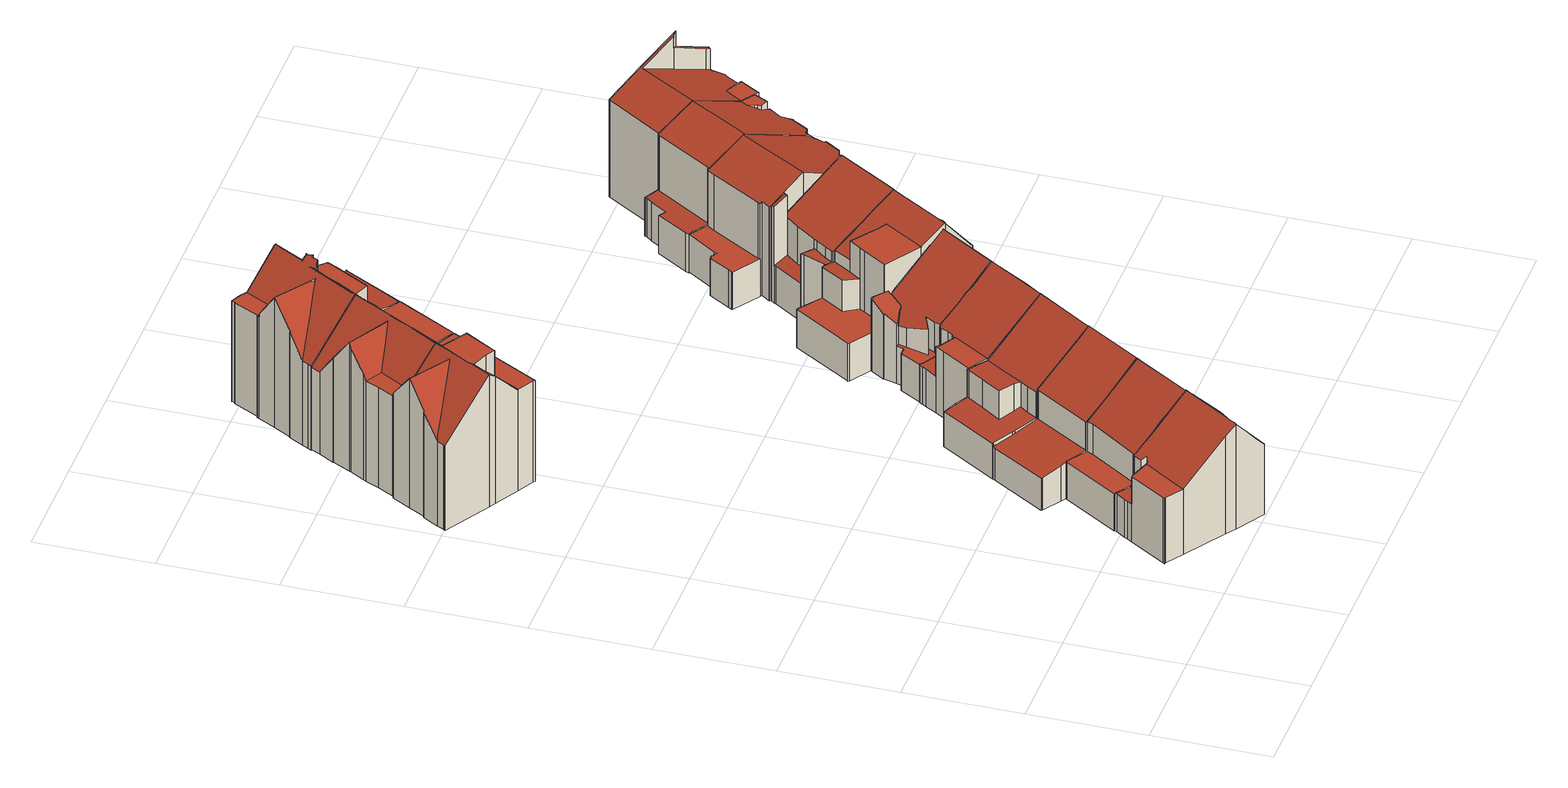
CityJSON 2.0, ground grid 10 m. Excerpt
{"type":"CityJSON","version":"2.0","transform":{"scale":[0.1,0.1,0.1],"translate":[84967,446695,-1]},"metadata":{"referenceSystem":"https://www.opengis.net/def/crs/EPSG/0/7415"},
"CityObjects":{
"building1":{"type":"Building","attributes":{"dak_type":"slanted","data_area":52.44,"data_coverage":0.904,"geconstateerd":false,"gid":18956777,"h_dak_50p":8.16,"h_dak_70p":8.64,"h_dak_max":9.79,"h_dak_min":3.31,"h_maaiveld":-0.117,"kas_warenhuis":false,"lod11_replace":false,"ondergronds_type":"above ground","oorspronkelijkbouwjaar":1928,"pw_actueel":"yes","pw_bron":"ahn3","reconstructie_methode":"tudelft3d-geoflow","reconstruction_skipped":false,"rmse_lod12":1.77,"rmse_lod13":2.21,"rmse_lod22":0.237,"rn":1,"status":"Pand in gebruik","t_run":160.13,"val3dity_codes_lod12":"[]","val3dity_codes_lod13":"[]","val3dity_codes_lod22":"[]"},"children":["building1-1"]},
"building1-1":{"type":"BuildingPart","parents":["building1"],"geometry":[{"type":"Solid","lod":"2.2","boundaries":[[[[0,1,2,3,4,5,6,7,8,9,10,11,12,13,14,15,16,17,18,19,20,21,22,23,24,25]],[[26,17,16,27]],[[28,9,8,29]],[[30,23,22,31]],[[27,16,15,32]],[[33,14,13,34]],[[35,36,25,24,37]],[[38,19,18,39]],[[31,22,21,40]],[[41,7,6,42]],[[43,4,3,44]],[[40,21,20,45]],[[46,5,4,43]],[[47,46,48,49]],[[49,48,50,51]],[[45,20,19,38]],[[42,6,5,46,47]],[[52,11,10,53]],[[34,13,12,54]],[[32,15,14,33]],[[54,12,11,52]],[[53,10,9,28]],[[29,8,7,41]],[[55,0,25,36]],[[37,24,23,30]],[[56,1,0,55]],[[44,3,2,57]],[[39,18,17,26]],[[57,2,1,56]],[[58,59,60,61]],[[62,63,36,35]],[[64,65,63,62]],[[61,60,65,64]],[[51,50,59,58]],[[66,67,68,69,38,39,26,27,32,33,34,54,52,53,28,70]],[[44,57,56,55,36,63,65,60,59,50,48,46,43]],[[64,62,35,37,30,31,40,71,72,73,61]],[[61,73,72,71,40,45,38,69,68,67,66,70,28,29,41,42,47,49,51,58]]]],"semantics":{"surfaces":[{"type":"GroundSurface"},{"type":"WallSurface","on_footprint_edge":true},{"type":"WallSurface","on_footprint_edge":false},{"type":"RoofSurface"}],"values":[[0,1,1,1,1,1,1,1,1,1,1,1,1,2,2,1,1,1,1,1,1,1,1,1,1,1,1,1,1,2,2,2,2,2,3,3,3,3]]}}]},
"building2":{"type":"Building","attributes":{"dak_type":"slanted","data_area":53,"data_coverage":0.922,"geconstateerd":false,"gid":11190670,"h_dak_50p":7.92,"h_dak_70p":8.6,"h_dak_max":9.78,"h_dak_min":3.34,"h_maaiveld":-0.076,"kas_warenhuis":false,"lod11_replace":false,"ondergronds_type":"above ground","oorspronkelijkbouwjaar":1928,"pw_actueel":"yes","pw_bron":"ahn3","reconstructie_methode":"tudelft3d-geoflow","reconstruction_skipped":false,"rmse_lod12":2.36,"rmse_lod13":1.19,"rmse_lod22":0.164,"rn":1,"status":"Pand in gebruik","t_run":134.42,"val3dity_codes_lod12":"[]","val3dity_codes_lod13":"[]","val3dity_codes_lod22":"[]"},"children":["building2-1"]},
"building2-1":{"type":"BuildingPart","parents":["building2"],"geometry":[{"type":"Solid","lod":"2.2","boundaries":[[[[74,75,76,77,11,10,78,79,80,81,82,5,83,3,84,85,86,87,88,89,90,91,92,93,94,95,96,97,98]],[[99,84,3,44]],[[44,3,83,100]],[[101,85,84,99]],[[102,86,85,101]],[[103,74,98,104]],[[105,94,93,106]],[[107,108,109,110]],[[100,83,5,111]],[[110,109,112,113]],[[113,112,111,47]],[[114,96,95,115]],[[116,75,74,103]],[[104,98,97,117]],[[118,91,90,119]],[[106,93,92,120]],[[121,87,86,102]],[[122,121,108,107]],[[123,80,79,124]],[[125,89,88,126]],[[126,88,87,121,122]],[[119,90,89,125]],[[120,92,91,118]],[[127,82,81,128]],[[128,81,80,123]],[[47,111,5,82,127]],[[115,95,94,105]],[[129,78,10,53]],[[52,11,77,130]],[[53,10,11,52]],[[130,77,76,131]],[[124,79,78,129]],[[117,97,96,114]],[[131,76,75,116]],[[109,108,121,102,101,99,44,100,111,112]],[[128,123,124,132,133,134,125,126,122,107,110,113,47,127]],[[130,131,116,103,104,117,114,115,105,106,120,118,119,125,134,133,132,124,129,53,52]]]],"semantics":{"surfaces":[{"type":"GroundSurface"},{"type":"WallSurface","on_footprint_edge":true},{"type":"WallSurface","on_footprint_edge":false},{"type":"RoofSurface"}],"values":[[0,1,1,1,1,1,1,2,1,2,2,1,1,1,1,1,1,2,1,1,1,1,1,1,1,1,1,1,1,1,1,1,1,1,3,3,3]]}}]},
"building3":{"type":"Building","attributes":{"dak_type":"slanted","data_area":65.05,"data_coverage":0.918,"geconstateerd":false,"gid":18956887,"h_dak_50p":10.63,"h_dak_70p":11.48,"h_dak_max":12.27,"h_dak_min":7.71,"h_maaiveld":-0.167,"kas_warenhuis":false,"lod11_replace":false,"ondergronds_type":"above ground","oorspronkelijkbouwjaar":1922,"pw_actueel":"yes","pw_bron":"ahn3","reconstructie_methode":"tudelft3d-geoflow","reconstruction_skipped":false,"rmse_lod12":1.44,"rmse_lod13":1.67,"rmse_lod22":0.0555,"rn":1,"status":"Pand in gebruik","t_run":146.46,"val3dity_codes_lod12":"[]","val3dity_codes_lod13":"[]","val3dity_codes_lod22":"[]"},"children":["building3-1"]},
"building3-1":{"type":"BuildingPart","parents":["building3"],"geometry":[{"type":"Solid","lod":"2.2","boundaries":[[[[135,136,137,138,139,140,141,142,143,144,145,146,147,148,149,150,151,152,153,154,155,156,157,158]],[[159,151,150,160]],[[161,153,152,162]],[[163,155,154,164]],[[165,156,155,163]],[[166,157,156,165]],[[167,142,141,168]],[[169,139,138,170]],[[162,152,151,159]],[[171,158,157,166]],[[172,137,136,173]],[[160,150,149,174]],[[175,176,177,178]],[[174,149,148,179]],[[180,135,158,171]],[[181,182,183,184]],[[185,186,187,188]],[[189,190,182,181]],[[164,154,153,161]],[[178,177,190,189]],[[188,187,176,175]],[[170,138,137,172]],[[191,140,139,169]],[[168,141,140,191]],[[192,193,194]],[[195,147,146,196]],[[196,146,145,197]],[[197,145,144,198]],[[199,143,142,167]],[[184,183,194]],[[186,185,200]],[[201,202,200]],[[203,204,193,192]],[[205,206,204,203]],[[202,201,206,205]],[[179,148,147,195]],[[198,144,143,199]],[[173,136,135,180]],[[166,165,163,164,207,208,209,210]],[[168,191,169,170,172,184,194,193,167]],[[173,180,171,166,210,209,211]],[[212,185,188,175,178,189,181,184,172,173,211,209,208,207,164,161,162,159,160]],[[200,185,212,160,174,179,213,206,201]],[[202,205,203,192,194,183,182,190,177,176,187,186,200]],[[196,197,198,199,167,193,204,206,213,179,195]]]],"semantics":{"surfaces":[{"type":"GroundSurface"},{"type":"WallSurface","on_footprint_edge":true},{"type":"WallSurface","on_footprint_edge":false},{"type":"RoofSurface"}],"values":[[0,1,1,1,1,1,1,1,1,1,1,1,2,1,1,2,2,2,1,2,2,1,1,1,2,1,1,1,1,2,2,2,2,2,2,1,1,1,3,3,3,3,3,3,3]]}}]},
"building4":{"type":"Building","attributes":{"dak_type":"slanted","data_area":66.79,"data_coverage":0.934,"geconstateerd":false,"gid":18956769,"h_dak_50p":7.12,"h_dak_70p":8.33,"h_dak_max":9.79,"h_dak_min":2.81,"h_maaiveld":-0.09,"kas_warenhuis":false,"lod11_replace":false,"ondergronds_type":"above ground","oorspronkelijkbouwjaar":1928,"pw_actueel":"yes","pw_bron":"ahn3","reconstructie_methode":"tudelft3d-geoflow","reconstruction_skipped":false,"rmse_lod12":3.09,"rmse_lod13":1.06,"rmse_lod22":0.291,"rn":1,"status":"Pand in gebruik","t_run":106.22,"val3dity_codes_lod12":"[]","val3dity_codes_lod13":"[]","val3dity_codes_lod22":"[]"},"children":["building4-1"]},
"building4-1":{"type":"BuildingPart","parents":["building4"],"geometry":[{"type":"Solid","lod":"2.2","boundaries":[[[[214,215,216,217,91,218,219,220,221,222,223,224,225,226,227,228,229,230,231,232,233,234,235,236,237,238,239]],[[240,241,242,243]],[[241,229,228,244]],[[245,246,220,219,247]],[[248,227,226,249]],[[250,216,215,251]],[[252,239,238,253]],[[253,238,237,254]],[[255,232,231,256]],[[257,217,216,250]],[[251,215,214,258]],[[259,260,246,245]],[[261,221,220,246]],[[262,235,234,263]],[[264,236,235,262]],[[265,223,222,266]],[[247,219,218,267]],[[267,218,91,118]],[[118,91,217,257]],[[243,242,260,259]],[[254,237,236,264]],[[258,214,239,252]],[[249,226,225,268]],[[269,233,232,255]],[[266,222,221,261]],[[256,231,230,270]],[[270,230,229,241,240]],[[271,224,223,265]],[[268,225,224,271]],[[244,228,227,248]],[[263,234,233,269]],[[255,256,270,240,243,259,245,247,272,269]],[[268,271,265,266,261,246,260,242,241,244,248,249]],[[258,252,253,254,264,262,263,269,272,247,267,118,257,250,251]]]],"semantics":{"surfaces":[{"type":"GroundSurface"},{"type":"WallSurface","on_footprint_edge":false},{"type":"WallSurface","on_footprint_edge":true},{"type":"RoofSurface"}],"values":[[0,1,2,2,2,2,2,2,2,2,2,1,2,2,2,2,2,2,2,1,2,2,2,2,2,2,2,2,2,2,2,3,3,3]]}}]},
"building5":{"type":"Building","attributes":{"dak_type":"slanted","data_area":63.47,"data_coverage":0.895,"geconstateerd":false,"gid":18956907,"h_dak_50p":10.23,"h_dak_70p":11.06,"h_dak_max":12.27,"h_dak_min":3.13,"h_maaiveld":-0.135,"kas_warenhuis":false,"lod11_replace":false,"ondergronds_type":"above ground","oorspronkelijkbouwjaar":1923,"pw_actueel":"yes","pw_bron":"ahn3","reconstructie_methode":"tudelft3d-geoflow","reconstruction_skipped":false,"rmse_lod12":1.59,"rmse_lod13":1.66,"rmse_lod22":0.719,"rn":1,"status":"Pand in gebruik","t_run":120.87,"val3dity_codes_lod12":"[]","val3dity_codes_lod13":"[]","val3dity_codes_lod22":"[]"},"children":["building5-1"]},
"building5-1":{"type":"BuildingPart","parents":["building5"],"geometry":[{"type":"Solid","lod":"2.2","boundaries":[[[[273,274,275,276,277,278,279,280,281,282,283,284,285,286,287,288,289,290,291,292,293,294,295,296,297,298]],[[299,289,288,300]],[[301,283,282,191]],[[302,279,278,303]],[[303,278,277,304]],[[305,296,295,306]],[[307,298,297,308]],[[309,281,280,198]],[[198,280,279,302]],[[310,275,274,311]],[[308,297,296,305]],[[312,293,292,313]],[[300,288,287,314]],[[315,284,283,301]],[[172,285,284,315]],[[191,282,281,309]],[[316,273,298,307]],[[317,286,285,172]],[[314,287,286,317]],[[304,277,276,318]],[[319,291,290,320]],[[313,292,291,319]],[[318,276,275,310]],[[306,295,294,321]],[[311,274,273,316]],[[320,290,289,299]],[[321,294,293,312]],[[322,319,320,299,300,314,317,323,324]],[[325,326,172,315,301,191,309,327,328,310,311,329,330,331]],[[316,307,308,332,333,334,324,323,317,172,326,325,331,330,329,311]],[[310,328,327,309,198,302,303,304,318]],[[333,332,308,305,306,321,335,336,334]],[[321,312,313,319,322,324,334,336,335]]]],"semantics":{"surfaces":[{"type":"GroundSurface"},{"type":"WallSurface","on_footprint_edge":true},{"type":"RoofSurface"}],"values":[[0,1,1,1,1,1,1,1,1,1,1,1,1,1,1,1,1,1,1,1,1,1,1,1,1,1,1,2,2,2,2,2,2]]}}]},
"building6":{"type":"Building","attributes":{"dak_type":"slanted","data_area":66.51,"data_coverage":0.928,"geconstateerd":false,"gid":11190669,"h_dak_50p":7.32,"h_dak_70p":8.49,"h_dak_max":9.82,"h_dak_min":3.05,"h_maaiveld":-0.109,"kas_warenhuis":false,"lod11_replace":false,"ondergronds_type":"above ground","oorspronkelijkbouwjaar":1928,"pw_actueel":"yes","pw_bron":"ahn3","reconstructie_methode":"tudelft3d-geoflow","reconstruction_skipped":false,"rmse_lod12":2.45,"rmse_lod13":1.28,"rmse_lod22":0.174,"rn":1,"status":"Pand in gebruik","t_run":154.19,"val3dity_codes_lod12":"[]","val3dity_codes_lod13":"[]","val3dity_codes_lod22":"[]"},"children":["building6-1"]},
"building6-1":{"type":"BuildingPart","parents":["building6"],"geometry":[{"type":"Solid","lod":"2.2","boundaries":[[[[337,338,339,340,341,342,343,344,345,346,347,348,349,235,233,350,351,352,353,354,228,227,355,356,357,358]],[[359,338,337,360]],[[360,337,358,361]],[[362,358,357,363]],[[364,365,352,351,366]],[[367,368,369,370]],[[371,354,353,372]],[[373,374,375,376]],[[370,369,365,364]],[[366,351,350,377]],[[378,349,348,379]],[[262,235,349,378]],[[372,353,352,365]],[[380,227,228,381]],[[381,228,354,371]],[[382,356,355,383]],[[363,357,356,382]],[[269,233,235,262]],[[384,342,341,385]],[[386,340,339,387]],[[377,350,233,269]],[[388,347,346,389]],[[390,345,344,391]],[[392,342,384]],[[385,341,340,386]],[[393,394,395,396]],[[361,362,394,393]],[[358,362,361]],[[376,375,397,398]],[[383,355,227,380]],[[399,343,342,392]],[[391,344,343,399]],[[398,397,368,367]],[[396,395,374,373]],[[379,348,347,388]],[[389,346,345,390]],[[387,339,338,359]],[[365,369,368,397,375,374,395,394,362,363,382,383,380,381,371,372]],[[269,400,401,387,359,402,398,367,370,364,366,377]],[[390,391,399,392,384,385,386,387,401,400,269,262,378,379,388,389]],[[402,359,360,361,393,396,373,376,398]]]],"semantics":{"surfaces":[{"type":"GroundSurface"},{"type":"WallSurface","on_footprint_edge":true},{"type":"WallSurface","on_footprint_edge":false},{"type":"RoofSurface"}],"values":[[0,1,1,1,1,2,1,2,2,1,1,1,1,1,1,1,1,1,1,1,1,1,1,1,1,2,2,1,2,1,1,1,2,2,1,1,1,3,3,3,3]]}}]},
"building7":{"type":"Building","attributes":{"dak_type":"slanted","data_area":60.75,"data_coverage":0.859,"geconstateerd":false,"gid":18956901,"h_dak_50p":10.43,"h_dak_70p":11.35,"h_dak_max":12.82,"h_dak_min":7.68,"h_maaiveld":-0.184,"kas_warenhuis":false,"lod11_replace":false,"ondergronds_type":"above ground","oorspronkelijkbouwjaar":1922,"pw_actueel":"yes","pw_bron":"ahn3","reconstructie_methode":"tudelft3d-geoflow","reconstruction_skipped":false,"rmse_lod12":1.37,"rmse_lod13":1.61,"rmse_lod22":0.09,"rn":1,"status":"Pand in gebruik","t_run":126.03,"val3dity_codes_lod12":"[]","val3dity_codes_lod13":"[]","val3dity_codes_lod22":"[]"},"children":["building7-1"]},
"building7-1":{"type":"BuildingPart","parents":["building7"],"geometry":[{"type":"Solid","lod":"2.2","boundaries":[[[[403,404,405,406,407,408,409,410,411,412,413,414,415,416,417,418,419,420,421,422,423,424,425,426,427,428,429,430,431,432,433,434]],[[435,412,411,436]],[[437,427,426,438]],[[439,440,416,415,441]],[[442,431,430,443]],[[444,429,428,445]],[[446,447,448,449]],[[450,433,432,451]],[[452,453,454,455]],[[445,428,427,437,456]],[[457,413,412,435]],[[458,423,422,304]],[[459,460,461,462]],[[463,425,424,464]],[[456,437,453,452]],[[464,424,423,458]],[[465,466,467,468]],[[469,470,460,459]],[[436,411,410,471]],[[438,426,425,463]],[[472,473,474,475]],[[473,472,476]],[[455,454,447,446]],[[449,448,477,478]],[[479,480,481,482]],[[441,415,414,483]],[[468,467,462,484]],[[484,462,461,485,486]],[[475,474,470,469]],[[487,417,416,440]],[[443,430,429,444]],[[451,432,431,442]],[[478,477,480,479]],[[482,481,466,465]],[[488,489,434,433,450]],[[486,485,440,439]],[[490,418,417,487]],[[491,419,418,490]],[[492,420,419,491]],[[304,422,421,493]],[[493,421,420,492]],[[494,495,496]],[[495,494,497]],[[498,405,404,499]],[[500,408,407,501]],[[501,407,406,502]],[[502,406,405,498]],[[471,410,409,503]],[[503,409,408,500]],[[504,505,489,488]],[[506,403,434,489]],[[507,508,509]],[[508,507,505,504]],[[499,404,403,506]],[[483,414,413,457]],[[459,462,467,466,481,480,477,448,447,454,453,437,438,510,476,472,475,469]],[[511,450,451,442,443,512,497,494]],[[513,514,490,487,440,485,461,460,470,474,473,476,510,438,463,464,515,516,517]],[[458,304,493,492,491,490,514,513,517,516,515,464]],[[518,519,496,495,497,512,443,444,445,456,452,455,446,449,478,479,482,465,468,484,486,439,441,483,457,435,436,471,520,521]],[[521,520,471,503,500,501,502,498,499,506,489,505,507,509,518]],[[496,519,518,509,508,504,488,450,511,494]]]],"semantics":{"surfaces":[{"type":"GroundSurface"},{"type":"WallSurface","on_footprint_edge":true},{"type":"WallSurface","on_footprint_edge":false},{"type":"RoofSurface"}],"values":[[0,1,1,1,1,1,2,1,2,1,1,1,2,1,2,1,2,2,1,1,2,2,2,2,2,1,2,2,2,1,1,1,2,2,1,2,1,1,1,1,1,2,2,1,1,1,1,1,1,2,1,2,2,1,1,3,3,3,3,3,3,3]]}}]},
"building8":{"type":"Building","attributes":{"dak_type":"slanted","data_area":52.73,"data_coverage":0.909,"geconstateerd":false,"gid":18956778,"h_dak_50p":7.9,"h_dak_70p":8.57,"h_dak_max":9.8,"h_dak_min":3.25,"h_maaiveld":-0.109,"kas_warenhuis":false,"lod11_replace":false,"ondergronds_type":"above ground","oorspronkelijkbouwjaar":1928,"pw_actueel":"yes","pw_bron":"ahn3","reconstructie_methode":"tudelft3d-geoflow","reconstruction_skipped":false,"rmse_lod12":1.73,"rmse_lod13":2.14,"rmse_lod22":0.161,"rn":1,"status":"Pand in gebruik","t_run":152.31,"val3dity_codes_lod12":"[]","val3dity_codes_lod13":"[]","val3dity_codes_lod22":"[]"},"children":["building8-1"]},
"building8-1":{"type":"BuildingPart","parents":["building8"],"geometry":[{"type":"Solid","lod":"2.2","boundaries":[[[[522,523,341,339,524,525,526,337,527,528,529,530,531,532,533,534,535,536,537,538,539,540,541,542,543,544,545,546]],[[547,530,529,548]],[[549,542,541,550]],[[551,531,530,547]],[[552,532,531,551]],[[385,341,523,553]],[[554,534,533,555,556]],[[557,539,538,558]],[[555,533,532,552]],[[559,560,561,562]],[[562,561,563,564]],[[565,545,544,566]],[[567,543,542,549]],[[566,544,543,567]],[[387,339,341,385]],[[360,337,526,568]],[[569,525,524,570]],[[571,527,337,360]],[[548,529,528,572]],[[553,523,522,573]],[[573,522,546,574]],[[574,546,545,565]],[[575,576,572,577]],[[564,563,578,579]],[[556,555,560,559]],[[580,535,534,554]],[[577,572,528,527,571]],[[581,579,578,582,583]],[[568,526,525,569]],[[583,584,579,581]],[[584,583,585]],[[583,582,576,575]],[[586,537,536,587]],[[558,538,537,586]],[[587,536,535,580]],[[550,541,540,588]],[[588,540,539,557]],[[570,524,339,387]],[[581,583,575,577,571,360,568,569,585,583]],[[576,582,578,563,561,560,555,552,551,547,548,572]],[[588,557,558,589,590,591,592,387,385,553,573,574,565,566,567,549,550]],[[387,592,591,590,589,558,586,587,580,554,556,559,562,564,579,584,585,569,570]]]],"semantics":{"surfaces":[{"type":"GroundSurface"},{"type":"WallSurface","on_footprint_edge":true},{"type":"WallSurface","on_footprint_edge":false},{"type":"RoofSurface"}],"values":[[0,1,1,1,1,1,1,1,1,2,2,1,1,1,1,1,1,1,1,1,1,1,2,2,2,1,1,2,1,2,2,2,1,1,1,1,1,1,3,3,3,3]]}}]},
"building9":{"type":"Building","attributes":{"dak_type":"slanted","data_area":49.04,"data_coverage":0.855,"geconstateerd":false,"gid":18956761,"h_dak_50p":8.15,"h_dak_70p":8.66,"h_dak_max":9.9,"h_dak_min":3.27,"h_maaiveld":-0.104,"kas_warenhuis":false,"lod11_replace":false,"ondergronds_type":"above ground","oorspronkelijkbouwjaar":1928,"pw_actueel":"yes","pw_bron":"ahn3","reconstructie_methode":"tudelft3d-geoflow","reconstruction_skipped":false,"rmse_lod12":1.69,"rmse_lod13":1.22,"rmse_lod22":0.249,"rn":1,"status":"Pand in gebruik","t_run":110.02,"val3dity_codes_lod12":"[]","val3dity_codes_lod13":"[]","val3dity_codes_lod22":"[]"},"children":["building9-1"]},
"building9-1":{"type":"BuildingPart","parents":["building9"],"geometry":[{"type":"Solid","lod":"2.2","boundaries":[[[[593,594,595,596,597,598,599,600,601,602,603,604,541,539,538,536,605,606,607,608,609,610,532,611,612,613,614,615,616,617,618,619]],[[620,541,604,621]],[[622,623,624]],[[625,601,600,626]],[[626,600,599,627]],[[628,619,618,629]],[[630,593,619,628]],[[629,618,631]],[[632,602,601,625]],[[633,617,616,634]],[[621,604,603,635]],[[635,603,602,632]],[[631,618,617,633]],[[636,637,638,639]],[[640,598,597,641]],[[627,599,598,640]],[[641,597,596,642]],[[643,611,532,552]],[[644,612,611,643]],[[557,539,541,620]],[[645,536,538,558]],[[552,532,610,646]],[[647,648,649,650]],[[648,651,652,653]],[[654,655,607,606,656]],[[657,658,651,648,647]],[[558,538,539,557]],[[650,649,623,622]],[[659,660,661]],[[646,610,609,662]],[[663,613,612,644]],[[658,614,613,663]],[[664,615,614,658,657]],[[665,605,536,645]],[[662,609,608,666]],[[667,668,655,654]],[[666,608,607,655]],[[656,606,605,665]],[[642,596,595,669]],[[670,671,672,673]],[[653,652,671,670]],[[634,616,615,664]],[[673,672,668,667]],[[660,659,674,675]],[[675,674,637,636]],[[639,638,594,593,630]],[[669,595,594,638]],[[676,558,557,620,621,635,632,625,626,627,640,641]],[[660,675,636,639,630,628,629,631,633,634,664,657,647,650,622,624,661]],[[672,671,652,651,658,663,644,643,552,646,662,666,655,668]],[[637,674,659,661,624,623,649,648,653,670,673,667,654,656,665,645,558,676,641,642,669,638]]]],"semantics":{"surfaces":[{"type":"GroundSurface"},{"type":"WallSurface","on_footprint_edge":true},{"type":"WallSurface","on_footprint_edge":false},{"type":"RoofSurface"}],"values":[[0,1,2,1,1,1,1,1,1,1,1,1,1,2,1,1,1,1,1,1,1,1,2,2,1,2,1,2,2,1,1,1,1,1,1,2,1,1,1,2,2,1,2,2,2,1,1,3,3,3,3]]}}]},
"building10":{"type":"Building","attributes":{"dak_type":"slanted","data_area":70.76,"data_coverage":0.917,"geconstateerd":false,"gid":11190667,"h_dak_50p":8.72,"h_dak_70p":9.11,"h_dak_max":10.37,"h_dak_min":3.14,"h_maaiveld":-0.103,"kas_warenhuis":false,"lod11_replace":false,"ondergronds_type":"above ground","oorspronkelijkbouwjaar":1929,"pw_actueel":"yes","pw_bron":"ahn3","reconstructie_methode":"tudelft3d-geoflow","reconstruction_skipped":false,"rmse_lod12":2.74,"rmse_lod13":1.21,"rmse_lod22":0.404,"rn":1,"status":"Pand in gebruik","t_run":144.03,"val3dity_codes_lod12":"[]","val3dity_codes_lod13":"[]","val3dity_codes_lod22":"[]"},"children":["building10-1"]},
"building10-1":{"type":"BuildingPart","parents":["building10"],"geometry":[{"type":"Solid","lod":"2.2","boundaries":[[[[677,678,679,680,681,682,683,684,685,686,687,688,689,690,691,692,693,694,695,696,599,697,698,699,700,593,619,701,702,703,704,705]],[[706,701,619,707]],[[708,679,678,709]],[[710,677,705,711]],[[712,699,698,713]],[[714,689,688,715]],[[707,619,593,716]],[[717,708,718,719]],[[720,690,689,714]],[[721,691,690,720]],[[722,723,700,699,712]],[[724,696,695,725]],[[726,682,681,727]],[[728,680,679,708,717]],[[729,704,703,730]],[[730,703,702,731]],[[731,702,701,706]],[[716,593,700,723]],[[732,733,723,722]],[[734,735,733,732]],[[736,599,696,724]],[[713,698,697,737]],[[738,684,683,739]],[[740,694,693,741]],[[711,705,704,729]],[[742,687,686,743]],[[725,695,694,740]],[[744,692,691,721]],[[741,693,692,744]],[[745,746,747,748]],[[749,750,751,748,752]],[[727,681,680,728]],[[752,748,747,735,734]],[[739,683,682,726]],[[743,686,685,753]],[[753,685,684,738]],[[737,697,599,736]],[[754,755,756,757]],[[757,756,750,749]],[[719,718,751,750]],[[755,754,758]],[[709,678,677,710,759]],[[759,710,746,745]],[[715,688,687,742]],[[732,722,712,760,761,758,754,757,749,752,734]],[[747,746,710,711,729,730,731,706,707,716,723,733,735]],[[750,756,755,758,761,760,712,713,762,763,764,765,739,726,727,728,717,719]],[[759,745,748,751,718,708,709]],[[715,742,743,753,738,739,765,764,763,762,713,737,736,724,725,740,741,744,721,720,714]]]],"semantics":{"surfaces":[{"type":"GroundSurface"},{"type":"WallSurface","on_footprint_edge":true},{"type":"WallSurface","on_footprint_edge":false},{"type":"RoofSurface"}],"values":[[0,1,1,1,1,1,1,2,1,1,1,1,1,1,1,1,1,1,2,2,1,1,1,1,1,1,1,1,1,2,2,1,2,1,1,1,1,2,2,2,2,1,2,1,3,3,3,3,3]]}}]},
"building11":{"type":"Building","attributes":{"dak_type":"slanted","data_area":57.56,"data_coverage":0.921,"geconstateerd":false,"gid":18956776,"h_dak_50p":8.62,"h_dak_70p":9.25,"h_dak_max":10.39,"h_dak_min":3.16,"h_maaiveld":-0.057,"kas_warenhuis":false,"lod11_replace":false,"ondergronds_type":"above ground","oorspronkelijkbouwjaar":1929,"pw_actueel":"yes","pw_bron":"ahn3","reconstructie_methode":"tudelft3d-geoflow","reconstruction_skipped":false,"rmse_lod12":1.75,"rmse_lod13":2.56,"rmse_lod22":0.356,"rn":1,"status":"Verbouwing pand","t_run":205.4,"val3dity_codes_lod12":"[]","val3dity_codes_lod13":"[]","val3dity_codes_lod22":"[]"},"children":["building11-1"]},
"building11-1":{"type":"BuildingPart","parents":["building11"],"geometry":[{"type":"Solid","lod":"2.2","boundaries":[[[[766,767,768,769,685,683,681,680,770,771,772,773,774,775,776,777,778,779,780,781,782,783,784,785,786,787,788]],[[789,786,785,790]],[[791,788,787,792]],[[790,785,784,793]],[[739,683,685,794]],[[727,681,683,739]],[[795,782,781,796]],[[797,783,782,795]],[[798,799,800,801]],[[802,777,776,803]],[[804,768,767,805]],[[806,769,768,804]],[[792,787,786,789]],[[807,780,779,808,809]],[[809,808,810,811,812]],[[813,796,781,780,807]],[[814,771,770,815]],[[816,775,774,817]],[[793,784,783,797]],[[818,766,788,791]],[[815,770,680,728]],[[812,811,796,813]],[[801,800,819,820]],[[821,822,803,823]],[[824,821,799,798]],[[823,803,776,775,816]],[[825,826,772,771,814]],[[820,819,826,825]],[[817,774,773,827]],[[728,680,681,727]],[[805,767,766,818]],[[811,810,828,829]],[[794,685,769,806]],[[827,773,772,826]],[[830,778,777,802]],[[808,779,778,830]],[[829,828,822,821,824]],[[812,813,807,809]],[[815,728,727,739,831,832,795,796,811,829,824,798,801,820,825,814]],[[826,819,800,799,821,823,816,817,827]],[[806,804,805,818,791,792,789,790,793,797,795,832,831,739,794]],[[808,830,802,803,822,828,810]]]],"semantics":{"surfaces":[{"type":"GroundSurface"},{"type":"WallSurface","on_footprint_edge":true},{"type":"WallSurface","on_footprint_edge":false},{"type":"RoofSurface"}],"values":[[0,1,1,1,1,1,1,1,2,1,1,1,1,1,2,1,1,1,1,1,1,2,2,2,2,1,1,2,1,1,1,2,1,1,1,1,2,3,3,3,3,3]]}}]},
"building12":{"type":"Building","attributes":{"dak_type":"slanted","data_area":83.84,"data_coverage":0.945,"geconstateerd":false,"gid":18956771,"h_dak_50p":8.91,"h_dak_70p":9.5,"h_dak_max":10.44,"h_dak_min":2.99,"h_maaiveld":-0.073,"kas_warenhuis":false,"lod11_replace":false,"ondergronds_type":"above ground","oorspronkelijkbouwjaar":1929,"pw_actueel":"yes","pw_bron":"ahn3","reconstructie_methode":"tudelft3d-geoflow","reconstruction_skipped":false,"rmse_lod12":2.29,"rmse_lod13":1.22,"rmse_lod22":0.138,"rn":1,"status":"Pand in gebruik","t_run":117.68,"val3dity_codes_lod12":"[]","val3dity_codes_lod13":"[]","val3dity_codes_lod22":"[]"},"children":["building12-1"]},
"building12-1":{"type":"BuildingPart","parents":["building12"],"geometry":[{"type":"Solid","lod":"2.2","boundaries":[[[[833,834,835,836,837,838,839,840,841,842,843,844,845,846,847,848,849,850,851,784,852,853,854,855,856,857,858]],[[859,850,849,860]],[[861,851,850,859]],[[862,855,854,863]],[[864,848,847,865]],[[866,846,845,867]],[[868,840,839,869]],[[867,845,844,870]],[[871,872,873,874]],[[875,838,837,876]],[[870,844,843,877]],[[878,857,856,879]],[[880,858,857,878]],[[881,833,858,880]],[[863,854,853,882]],[[883,784,851,861]],[[884,835,834,885]],[[877,843,842,886]],[[869,839,838,875]],[[887,888,872,871]],[[889,890,888,887]],[[890,841,840,868]],[[891,879,856,855,862]],[[882,853,852,892]],[[892,852,784,883]],[[885,834,833,881]],[[893,836,835,884]],[[876,837,836,893]],[[874,873,879,891]],[[886,842,841,890,889]],[[860,849,848,864]],[[865,847,846,866]],[[886,894,892,883,861,859,860,864,865,866,867,870,877]],[[868,869,875,876,893,884,885,881,880,878,879,873,872,888,890]],[[886,889,887,871,874,891,862,863,882,892,894]]]],"semantics":{"surfaces":[{"type":"GroundSurface"},{"type":"WallSurface","on_footprint_edge":true},{"type":"WallSurface","on_footprint_edge":false},{"type":"RoofSurface"}],"values":[[0,1,1,1,1,1,1,1,2,1,1,1,1,1,1,1,1,1,1,2,2,1,1,1,1,1,1,1,2,1,1,1,3,3,3]]}}]},
"building13":{"type":"Building","attributes":{"dak_type":"slanted","data_area":67.67,"data_coverage":0.919,"geconstateerd":false,"gid":11568615,"h_dak_50p":8.93,"h_dak_70p":9.46,"h_dak_max":10.38,"h_dak_min":2.89,"h_maaiveld":-0.23,"kas_warenhuis":false,"lod11_replace":false,"ondergronds_type":"above ground","oorspronkelijkbouwjaar":1929,"pw_actueel":"yes","pw_bron":"ahn3","reconstructie_methode":"tudelft3d-geoflow","reconstruction_skipped":false,"rmse_lod12":1.98,"rmse_lod13":1.2,"rmse_lod22":0.0838,"rn":1,"status":"Pand in gebruik","t_run":120.89,"val3dity_codes_lod12":"[]","val3dity_codes_lod13":"[]","val3dity_codes_lod22":"[]"},"children":["building13-1"]},
"building13-1":{"type":"BuildingPart","parents":["building13"],"geometry":[{"type":"Solid","lod":"2.2","boundaries":[[[[895,896,897,898,899,900,901,902,903,904,905,906,907,908,909,910,911,912,913,914,915,916,917,918,919,920,921]],[[922,897,896,923]],[[924,905,904,875]],[[925,914,913,926]],[[927,921,920,928]],[[928,920,919,929]],[[930,931,932,933]],[[934,918,917,935]],[[931,911,910,936]],[[933,932,937,938]],[[929,919,918,934]],[[939,903,902,940]],[[941,906,905,924]],[[938,937,940,942]],[[943,900,899,870]],[[870,899,898,944]],[[945,946,947,948]],[[942,940,902,901,886]],[[946,945,949]],[[926,913,912,950]],[[950,912,911,931,930]],[[886,901,900,943]],[[944,898,897,922]],[[951,895,921,927]],[[923,896,895,951]],[[948,947,952,953]],[[954,935,917,916,955]],[[955,916,915,956]],[[956,915,914,925]],[[953,952,935,954]],[[875,904,903,939]],[[957,907,906,941]],[[958,908,907,957]],[[959,909,908,958]],[[936,910,909,959]],[[886,960,961,950,930,933,938,942]],[[935,952,947,946,949,962,925,926,950,961,960,886,943,870,944,922,923,951,927,928,929,934]],[[936,959,958,957,941,924,875,939,940,937,932,931]],[[954,955,956,925,962,949,945,948,953]]]],"semantics":{"surfaces":[{"type":"GroundSurface"},{"type":"WallSurface","on_footprint_edge":true},{"type":"WallSurface","on_footprint_edge":false},{"type":"RoofSurface"}],"values":[[0,1,1,1,1,1,2,1,1,2,1,1,1,2,1,1,2,1,2,1,1,1,1,1,1,2,1,1,1,2,1,1,1,1,1,3,3,3,3]]}}]},
"building14":{"type":"Building","attributes":{"dak_type":"slanted","data_area":57.73,"data_coverage":0.937,"geconstateerd":false,"gid":11191177,"h_dak_50p":9.21,"h_dak_70p":9.68,"h_dak_max":12.21,"h_dak_min":6.63,"h_maaiveld":-0.259,"kas_warenhuis":false,"lod11_replace":false,"ondergronds_type":"above ground","oorspronkelijkbouwjaar":1929,"pw_actueel":"yes","pw_bron":"ahn3","reconstructie_methode":"tudelft3d-geoflow","reconstruction_skipped":false,"rmse_lod12":1.1,"rmse_lod13":1.48,"rmse_lod22":0.139,"rn":1,"status":"Pand in gebruik","t_run":107.37,"val3dity_codes_lod12":"[]","val3dity_codes_lod13":"[]","val3dity_codes_lod22":"[]"},"children":["building14-1"]},
"building14-1":{"type":"BuildingPart","parents":["building14"],"geometry":[{"type":"Solid","lod":"2.2","boundaries":[[[[963,964,965,966,967,968,969,970,971,972,973,974,975,976,977,978,979,980,981,982,983,984,985,986]],[[987,974,973,988]],[[955,964,963,989]],[[990,985,984,991]],[[992,980,979,993]],[[994,978,977,995]],[[996,997,995,998]],[[999,1000,1001,1002]],[[1003,976,975,1004]],[[1005,983,982,1006]],[[1007,981,980,992]],[[993,979,978,994]],[[1008,1004,975,974,987]],[[1009,969,968,950]],[[950,968,967,1010]],[[998,995,977,976,1003]],[[989,963,986,1011]],[[1012,1013,1014]],[[1015,966,965,1016]],[[1010,967,966,1015]],[[1017,1018,1013,1012]],[[991,984,983,1005]],[[1019,990,1018,1017]],[[1011,986,985,990,1019]],[[1006,982,981,1007]],[[1016,965,964,955]],[[1020,972,971,1021]],[[988,973,972,1020]],[[1022,970,969,1009]],[[1021,971,970,1022]],[[1000,999,997,996]],[[1001,1000,1004,1008]],[[998,1003,1004,1000,996]],[[1006,1007,992,993,994,995,997,999,1002,950,1010,1014,1013,1018,990,991,1005]],[[1019,1017,1012,1014,1010,1015,1016,955,989,1011]],[[1021,1022,1009,950,1002,1001,1008,987,988,1020]]]],"semantics":{"surfaces":[{"type":"GroundSurface"},{"type":"WallSurface","on_footprint_edge":true},{"type":"WallSurface","on_footprint_edge":false},{"type":"RoofSurface"}],"values":[[0,1,1,1,1,1,2,2,1,1,1,1,1,1,1,1,1,2,1,1,2,1,2,1,1,1,1,1,1,1,2,2,3,3,3,3]]}}]}
},
"vertices":[
[147,92,9],[148,95,9],[154,103,9],[154,105,9],[156,104,9],[171,94,9],[179,89,9],[183,86,9],[191,81,9],[216,66,9],[227,59,9],[234,54,9],[235,53,9],[235,52,9],[231,46,9],[223,34,9],[228,31,9],[217,14,9],[209,1,9],[184,16,9],[175,22,9],[139,45,9],[124,55,9],[123,55,9],[124,57,9],[144,88,9],[217,14,75],[228,31,75],[216,66,108],[191,81,88],[123,55,70],[124,55,70],[223,34,81],[231,46,81],[235,52,81],[144,88,70],[144,88,44],[124,57,70],[184,16,107],[209,1,75],[139,45,70],[183,86,81],[179,89,78],[156,104,44],[154,105,44],[175,22,100],[171,94,43],[171,94,71],[166,87,43],[166,87,71],[168,83,43],[168,83,74],[234,54,83],[227,59,93],[235,53,81],[147,92,44],[148,95,44],[154,103,44],[164,81,72],[164,81,43],[162,82,43],[162,82,71],[145,88,70],[145,88,44],[148,87,70],[148,87,44],[212,60,108],[195,32,108],[188,22,107],[186,18,107],[215,65,108],[141,48,70],[153,68,71],[161,79,71],
[246,70,9],[242,64,9],[241,64,9],[235,56,9],[221,62,9],[215,66,9],[201,75,9],[194,80,9],[188,83,9],[155,104,9],[184,152,9],[185,153,9],[186,153,9],[203,142,9],[218,132,9],[246,115,9],[271,99,9],[272,98,9],[270,96,9],[265,87,9],[254,70,9],[252,70,9],[251,69,9],[249,70,9],[247,71,9],[184,152,44],[155,104,44],[185,153,44],[186,153,44],[246,70,81],[247,71,81],[254,70,74],[265,87,74],[200,136,72],[200,136,44],[173,96,44],[173,96,71],[171,94,44],[172,95,44],[172,95,71],[251,69,75],[252,70,75],[242,64,81],[249,70,79],[272,98,74],[271,99,75],[270,96,74],[203,142,44],[203,142,72],[201,75,96],[215,66,108],[246,115,108],[218,132,84],[188,83,85],[194,80,90],[221,62,101],[235,56,83],[241,64,83],[216,67,108],[237,100,108],[245,113,108],
[39,650,8],[53,642,8],[77,628,8],[78,627,8],[92,652,8],[93,654,8],[96,652,8],[118,639,8],[133,631,8],[134,631,8],[134,630,8],[90,552,8],[89,553,8],[74,561,8],[53,573,8],[47,576,8],[7,599,8],[7,600,8],[8,601,8],[11,607,8],[19,620,8],[20,620,8],[28,634,8],[37,650,8],[7,599,87],[47,576,132],[8,601,87],[7,600,87],[19,620,107],[11,607,87],[20,620,107],[28,634,130],[118,639,102],[96,652,127],[92,652,131],[78,627,131],[37,650,106],[77,628,132],[53,642,105],[53,573,127],[66,609,132],[66,609,127],[67,611,127],[67,611,132],[74,561,103],[39,650,106],[75,625,132],[75,625,127],[76,627,127],[76,627,132],[58,595,132],[58,595,127],[59,597,127],[59,597,132],[69,614,132],[69,614,127],[93,654,131],[103,611,127],[103,611,102],[81,624,127],[89,553,103],[90,552,103],[134,630,102],[134,631,102],[133,631,102],[64,593,127],[78,588,112],[78,588,127],[88,585,126],[88,585,102],[88,584,126],[88,584,102],[15,608,90],[28,609,100],[64,613,128],[29,633,130],[54,638,108],[48,577,132],[75,561,103],
[285,131,9],[290,128,9],[279,111,9],[273,101,9],[270,99,9],[246,114,9],[202,142,9],[190,150,9],[188,152,9],[181,156,9],[165,166,9],[164,167,9],[193,213,9],[194,215,9],[195,215,9],[233,191,9],[250,180,9],[262,172,9],[268,168,9],[277,163,9],[285,158,9],[289,155,9],[294,152,9],[297,150,9],[295,148,9],[292,142,9],[233,191,72],[233,191,45],[232,190,45],[232,190,72],[195,215,39],[202,142,71],[202,142,45],[246,114,108],[194,215,39],[193,213,39],[279,111,74],[290,128,74],[292,142,81],[295,148,81],[297,150,81],[268,168,101],[262,172,96],[273,101,74],[285,131,81],[203,143,71],[203,143,45],[190,150,43],[289,155,92],[285,158,97],[294,152,86],[181,156,42],[188,152,43],[270,99,76],[164,167,39],[277,163,108],[250,180,86],[165,166,39],[247,116,108],
[81,729,9],[121,706,9],[148,692,9],[162,684,9],[163,683,9],[163,682,9],[135,632,9],[134,631,9],[117,640,9],[93,654,9],[79,629,9],[78,627,9],[77,628,9],[51,643,9],[40,649,9],[37,650,9],[38,651,9],[46,665,9],[51,676,9],[53,679,9],[60,691,9],[61,693,9],[69,708,9],[68,708,9],[76,721,9],[80,729,9],[38,651,103],[37,650,103],[79,629,130],[135,632,102],[163,682,102],[163,683,102],[68,708,107],[69,708,107],[80,729,86],[76,721,86],[117,640,103],[148,692,102],[121,706,132],[60,691,125],[53,679,108],[40,649,103],[78,627,130],[81,729,87],[51,643,103],[162,684,102],[51,676,103],[46,665,103],[61,693,129],[54,675,103],[51,644,103],[66,668,103],[93,656,132],[78,629,132],[118,641,103],[147,691,102],[103,674,132],[101,671,132],[100,669,132],[79,713,93],[81,710,96],[98,673,129],[62,693,129],[63,692,129],
[246,250,9],[262,240,9],[308,211,9],[319,204,9],[332,195,9],[331,193,9],[326,185,9],[314,165,9],[309,169,9],[302,158,9],[299,153,9],[298,154,9],[296,150,9],[252,179,9],[238,188,9],[232,191,9],[213,203,9],[211,204,9],[225,264,9],[225,263,9],[235,257,9],[245,251,9],[262,240,70],[246,250,71],[245,251,71],[245,251,45],[235,257,44],[232,191,70],[232,191,46],[238,188,75],[237,200,70],[237,200,46],[232,192,46],[232,192,70],[211,204,44],[213,203,44],[224,219,71],[224,219,44],[236,211,46],[236,211,71],[252,179,87],[296,150,82],[298,154,82],[194,215,42],[195,215,42],[225,263,42],[225,264,42],[331,193,75],[332,195,75],[319,204,93],[308,211,108],[299,153,81],[302,158,81],[309,169,81],[314,165,74],[331,193,74],[244,249,71],[244,249,45],[235,236,45],[235,236,71],[242,207,47],[242,207,70],[326,185,74],[278,165,108],[307,209,108],[262,239,70],
[111,782,8],[112,782,8],[124,804,8],[125,804,8],[126,807,8],[134,803,8],[138,800,8],[140,799,8],[166,785,8],[167,784,8],[165,781,8],[152,758,8],[155,756,8],[156,756,8],[167,749,8],[175,745,8],[192,735,8],[193,735,8],[192,734,8],[163,683,8],[154,688,8],[146,693,8],[139,696,8],[126,704,8],[122,706,8],[80,729,8],[82,732,8],[85,738,8],[92,750,8],[93,750,8],[102,765,8],[110,780,8],[167,784,133],[166,785,132],[122,706,126],[126,704,126],[156,756,137],[156,756,126],[155,756,137],[92,750,107],[85,738,87],[82,732,87],[80,729,87],[126,715,132],[126,715,126],[140,739,127],[140,739,132],[102,765,130],[93,750,107],[122,707,132],[122,707,126],[123,710,126],[123,710,132],[122,706,132],[165,781,133],[154,688,103],[163,741,127],[163,741,113],[154,750,126],[154,750,127],[139,696,112],[146,693,104],[150,745,137],[150,745,127],[153,751,127],[153,751,137],[159,733,127],[159,733,113],[140,799,103],[143,703,126],[143,703,112],[145,707,112],[145,707,126],[129,708,126],[141,741,127],[141,741,132],[143,744,132],[143,744,127],[149,745,127],[149,745,137],[152,758,133],[154,750,138],[155,755,126],[155,755,137],[167,749,113],[110,780,106],[110,780,103],[175,745,104],[192,735,101],[193,735,101],[192,734,101],[134,746,128],[134,746,124],[136,748,124],[138,743,128],[124,804,102],[112,782,103],[134,803,103],[126,807,102],[125,804,102],[138,800,103],[113,779,105],[113,779,103],[111,782,103],[116,778,103],[116,778,104],[121,776,103],[127,704,126],[105,763,130],[94,739,93],[170,735,104],[175,744,104],[151,701,104],[152,704,104],[165,726,104],[125,773,103],[130,762,112],[139,799,103],[126,774,103],
[341,209,9],[334,199,9],[264,239,9],[263,240,9],[247,250,9],[262,275,9],[267,283,9],[273,293,9],[275,296,9],[276,298,9],[277,299,9],[294,288,9],[297,287,9],[312,277,9],[317,274,9],[323,269,9],[339,260,9],[350,253,9],[358,248,9],[358,247,9],[354,241,9],[347,229,9],[351,226,9],[352,225,9],[342,209,9],[275,296,44],[273,293,44],[354,241,81],[358,247,82],[276,298,44],[277,299,44],[334,199,75],[297,287,73],[294,288,45],[294,288,71],[350,253,93],[339,260,108],[292,286,71],[292,286,45],[289,280,44],[289,280,71],[286,276,44],[286,276,71],[352,225,74],[351,226,76],[347,229,81],[247,250,71],[263,240,71],[264,239,72],[262,275,71],[267,283,43],[341,209,75],[342,209,74],[270,280,71],[270,280,43],[267,283,71],[283,273,44],[283,273,70],[312,277,85],[283,273,71],[282,273,44],[282,273,71],[282,273,70],[283,272,71],[323,269,95],[317,274,90],[358,248,82],[338,259,108],[334,252,108],[317,225,108],[309,213,108],
[309,347,9],[323,338,9],[325,337,9],[329,334,9],[370,308,9],[394,293,9],[395,292,9],[394,291,9],[376,262,9],[375,263,9],[370,266,9],[359,248,9],[311,277,9],[302,283,9],[295,288,9],[292,290,9],[279,298,9],[278,299,9],[288,317,9],[289,317,9],[294,317,9],[296,323,9],[299,334,9],[299,335,9],[306,346,9],[307,347,9],[309,346,9],[358,247,81],[359,248,81],[310,325,68],[310,325,66],[314,325,69],[376,262,74],[394,291,74],[395,292,74],[309,346,76],[307,347,77],[309,347,77],[307,347,76],[375,263,75],[306,346,76],[299,335,70],[370,266,81],[321,336,74],[321,336,69],[323,338,69],[323,338,75],[394,293,75],[370,308,108],[329,334,75],[288,317,44],[289,317,44],[317,274,89],[278,299,44],[299,323,65],[299,323,61],[300,323,61],[300,323,66],[299,323,44],[297,316,44],[297,316,62],[295,288,72],[295,288,43],[302,283,78],[296,323,65],[296,323,44],[318,330,69],[318,330,71],[316,327,70],[279,298,44],[294,317,44],[299,334,70],[311,277,85],[292,290,43],[298,293,71],[298,293,43],[325,337,71],[293,297,67],[293,297,43],[303,302,43],[303,302,71],[321,335,69],[321,335,74],[368,306,108],
[342,397,9],[344,396,9],[353,390,9],[376,375,9],[383,371,9],[386,369,9],[403,358,9],[426,344,9],[427,343,9],[426,341,9],[417,327,9],[415,325,9],[415,324,9],[415,323,9],[416,315,9],[408,301,9],[404,305,9],[400,298,9],[398,298,9],[396,295,9],[372,307,9],[371,307,9],[351,320,9],[320,340,9],[289,359,9],[288,360,9],[289,361,9],[320,411,9],[322,410,9],[289,359,44],[309,346,44],[353,390,73],[344,396,73],[342,397,44],[322,410,45],[351,320,101],[371,307,113],[415,324,78],[415,325,78],[309,347,44],[353,390,83],[352,390,73],[352,390,83],[415,323,77],[416,315,71],[320,340,101],[320,340,44],[396,295,79],[398,298,79],[386,369,103],[383,371,101],[376,375,97],[320,411,45],[289,361,44],[288,360,44],[321,341,101],[321,341,44],[333,360,101],[333,360,44],[395,292,79],[372,307,112],[426,344,80],[403,358,113],[400,298,77],[404,305,77],[417,327,78],[426,341,78],[408,301,71],[329,377,73],[329,377,44],[336,365,44],[336,365,72],[343,375,101],[343,375,83],[343,375,72],[336,365,101],[427,343,78],[364,360,101],[364,360,96],[363,361,95],[363,361,101],[373,355,101],[342,397,73],[352,322,101],[355,326,101],[372,308,113],[373,309,113],[375,314,113],[402,357,113],
[447,364,9],[440,362,9],[439,361,9],[438,360,9],[374,377,9],[361,385,9],[351,391,9],[345,395,9],[346,397,9],[353,415,9],[354,418,9],[355,418,9],[372,443,9],[373,445,9],[375,448,9],[386,441,9],[436,410,9],[457,396,9],[460,394,9],[456,388,9],[456,387,9],[457,379,9],[455,376,9],[456,387,77],[456,388,78],[455,376,71],[457,379,71],[460,394,78],[427,343,79],[436,410,113],[386,441,83],[457,396,82],[362,407,82],[362,407,73],[356,399,72],[356,399,82],[355,418,44],[354,418,44],[439,361,78],[440,362,77],[438,360,78],[375,448,98],[373,445,44],[373,445,99],[384,438,48],[384,438,83],[384,438,104],[386,441,104],[361,385,88],[374,377,95],[353,415,73],[346,397,73],[447,364,71],[352,393,72],[352,393,82],[364,410,73],[364,410,48],[354,418,73],[364,410,82],[351,391,82],[351,391,72],[345,395,73],[375,427,48],[375,427,83],[372,443,44],[404,359,113],[435,409,113],
[357,477,9],[368,495,9],[371,495,9],[376,492,9],[377,495,9],[394,520,9],[396,519,9],[399,517,9],[410,510,9],[441,490,9],[480,465,9],[498,454,9],[496,451,9],[497,443,9],[498,441,9],[489,428,9],[486,427,9],[479,425,9],[465,403,9],[403,431,9],[374,449,9],[375,450,9],[380,457,9],[378,458,9],[355,473,9],[355,474,9],[479,425,81],[486,427,79],[465,403,81],[380,457,97],[375,450,97],[489,428,78],[498,441,78],[497,443,78],[496,451,81],[399,517,44],[396,519,44],[498,454,81],[405,503,96],[405,503,44],[379,460,44],[379,460,96],[394,520,44],[377,495,44],[480,465,91],[355,473,44],[378,458,44],[355,474,44],[357,477,44],[374,449,97],[460,394,81],[371,495,44],[368,495,44],[441,490,113],[409,509,96],[409,509,44],[410,510,96],[410,510,44],[378,458,96],[403,431,114],[376,492,44],[440,490,113],
[514,467,8],[510,460,8],[505,459,8],[500,458,8],[498,454,8],[481,465,8],[441,490,8],[411,509,8],[398,518,8],[394,520,8],[395,523,8],[412,550,8],[418,546,8],[427,560,8],[431,565,8],[432,567,8],[444,560,8],[473,541,8],[509,518,8],[514,515,8],[519,512,8],[526,507,8],[520,495,8],[523,494,8],[516,484,8],[519,474,8],[518,474,8],[505,459,80],[510,460,78],[395,523,44],[514,515,90],[509,518,93],[518,474,78],[519,474,78],[516,484,81],[444,560,97],[444,560,45],[442,558,45],[442,558,97],[523,494,81],[520,495,83],[432,567,44],[412,511,45],[412,511,97],[398,518,45],[411,509,45],[412,550,44],[411,509,97],[481,465,90],[500,458,81],[512,503,90],[512,503,88],[513,501,87],[513,501,90],[511,509,90],[473,541,113],[514,467,78],[513,498,86],[513,498,90],[520,495,90],[526,507,90],[519,512,90],[418,546,44],[427,560,44],[431,565,44],[442,491,113],[472,540,113],[513,513,90],
[530,505,7],[526,507,7],[524,509,7],[520,511,7],[515,515,7],[473,541,7],[469,544,7],[446,558,7],[444,559,7],[475,608,7],[476,609,7],[504,592,7],[534,573,7],[562,555,7],[560,553,7],[559,552,7],[562,542,7],[560,540,7],[553,528,7],[545,526,7],[543,526,7],[542,524,7],[540,522,7],[530,506,7],[504,592,114],[476,609,98],[530,505,90],[540,522,82],[542,524,82],[560,540,78],[562,542,78],[559,552,82],[560,553,82],[556,555,103],[556,555,84],[560,553,101],[529,573,99],[529,573,119],[529,573,129],[502,590,114],[562,555,101],[534,573,117],[543,526,82],[545,526,81],[553,528,78],[534,573,131],[469,544,110],[515,515,90],[530,506,90],[533,526,90],[533,526,86],[526,530,89],[520,511,90],[524,509,90],[538,523,90],[538,523,83],[540,522,90],[475,608,98],[444,559,97],[446,558,98]
]}
